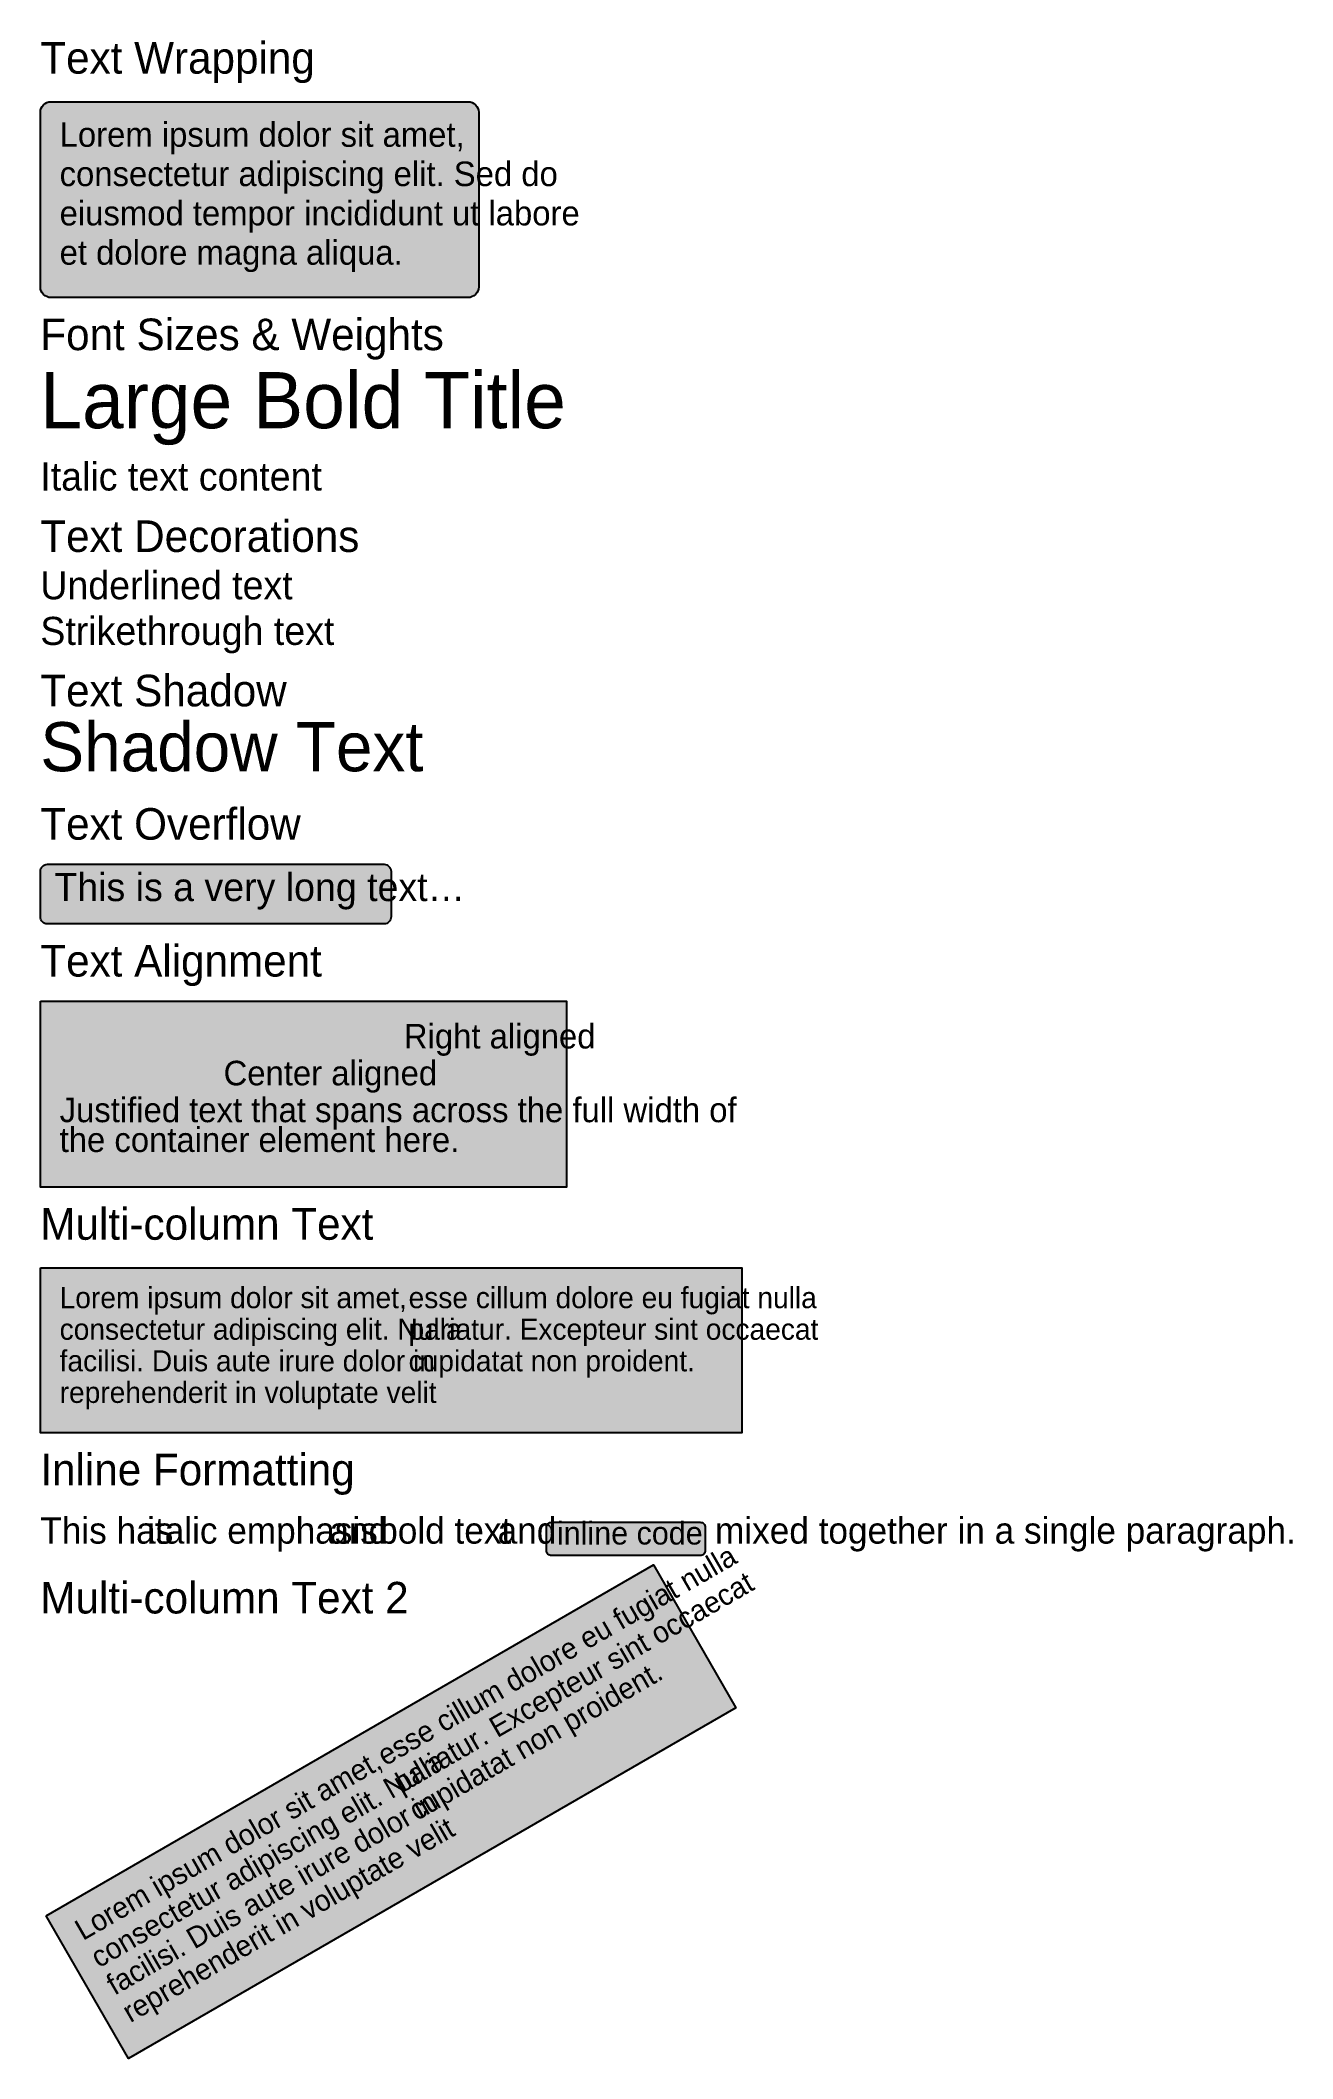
# Model space of a CAD drawing. Extents: x 0 to 714, y 0 to 1150.
import ezdxf

# ---------------------------------------------------------------- set-up
doc = ezdxf.new("R2010")
doc.units = 0

msp = doc.modelspace()

# ---------------------------------------------------------------- hatches: boundary and pattern name
at = {"true_color": 0xfff3e0}
msp.add_hatch(color=256, dxfattribs=at).paths.add_polyline_path([(6, 1115), (244, 1115), (244, 1115), (245.2, 1114.9), (246.3, 1114.5), (247.3, 1114), (248.2, 1113.2), (249, 1112.3), (249.5, 1111.3), (249.9, 1110.2), (250, 1109), (250, 1009.4), (250, 1009.4), (249.9, 1008.2), (249.5, 1007.1), (249, 1006.1), (248.2, 1005.2), (247.3, 1004.4), (246.3, 1003.9), (245.2, 1003.5), (244, 1003.4), (6, 1003.4), (6, 1003.4), (4.8, 1003.5), (3.7, 1003.9), (2.7, 1004.4), (1.8, 1005.2), (1, 1006.1), (0.5, 1007.1), (0.1, 1008.2), (0, 1009.4), (0, 1109), (0, 1109), (0.1, 1110.2), (0.5, 1111.3), (1, 1112.3), (1.8, 1113.2), (2.7, 1114), (3.7, 1114.5), (4.8, 1114.9), (6, 1115)], flags=0)
at = {"true_color": 0xe8eaf6}
msp.add_hatch(color=256, dxfattribs=at).paths.add_polyline_path([(4, 680.4), (196, 680.4), (196, 680.4), (196.8, 680.3), (197.5, 680.1), (198.2, 679.7), (198.8, 679.2), (199.3, 678.6), (199.7, 677.9), (199.9, 677.2), (200, 676.4), (200, 650.4), (200, 650.4), (199.9, 649.6), (199.7, 648.9), (199.3, 648.2), (198.8, 647.6), (198.2, 647.1), (197.5, 646.7), (196.8, 646.5), (196, 646.4), (4, 646.4), (4, 646.4), (3.2, 646.5), (2.5, 646.7), (1.8, 647.1), (1.2, 647.6), (0.7, 648.2), (0.3, 648.9), (0.1, 649.6), (0, 650.4), (0, 676.4), (0, 676.4), (0.1, 677.2), (0.3, 677.9), (0.7, 678.6), (1.2, 679.2), (1.8, 679.7), (2.5, 680.1), (3.2, 680.3), (4, 680.4)], flags=0)
at = {"true_color": 0xe8f5e9}
msp.add_hatch(color=256, dxfattribs=at).paths.add_polyline_path([(0, 602.4), (300, 602.4), (300, 496.4), (0, 496.4)], flags=0)
at = {"true_color": 0xf5f5f5}
for points in [[(0, 450.4), (400, 450.4), (400, 356.4), (0, 356.4)], [(3.3, 81.1), (349.7, 281.1), (396.7, 199.7), (50.3, -0.3)]]:
    msp.add_hatch(color=256, dxfattribs=at).paths.add_polyline_path(points, flags=0)
at = {"true_color": 0x263238}
msp.add_hatch(color=256, dxfattribs=at).paths.add_polyline_path([(291.6, 305.4), (376.2, 305.4), (376.2, 305.4), (376.8, 305.3), (377.4, 305.2), (377.9, 304.9), (378.4, 304.5), (378.7, 304.1), (379, 303.5), (379.2, 303), (379.2, 302.4), (379.2, 289.4), (379.2, 289.4), (379.2, 288.8), (379, 288.3), (378.7, 287.7), (378.4, 287.3), (377.9, 286.9), (377.4, 286.6), (376.8, 286.5), (376.2, 286.4), (291.6, 286.4), (291.6, 286.4), (291, 286.5), (290.5, 286.6), (289.9, 286.9), (289.5, 287.3), (289.1, 287.7), (288.8, 288.3), (288.7, 288.8), (288.6, 289.4), (288.6, 302.4), (288.6, 302.4), (288.7, 303), (288.8, 303.5), (289.1, 304.1), (289.5, 304.5), (289.9, 304.9), (290.5, 305.2), (291, 305.3), (291.6, 305.4)], flags=0)

# ---------------------------------------------------------------- linework, layer by layer
at = {"true_color": 0xffcc80}
msp.add_lwpolyline([(6, 1115), (244, 1115), (244, 1115), (245.2, 1114.9), (246.3, 1114.5), (247.3, 1114), (248.2, 1113.2), (249, 1112.3), (249.5, 1111.3), (249.9, 1110.2), (250, 1109), (250, 1009.4), (250, 1009.4), (249.9, 1008.2), (249.5, 1007.1), (249, 1006.1), (248.2, 1005.2), (247.3, 1004.4), (246.3, 1003.9), (245.2, 1003.5), (244, 1003.4), (6, 1003.4), (6, 1003.4), (4.8, 1003.5), (3.7, 1003.9), (2.7, 1004.4), (1.8, 1005.2), (1, 1006.1), (0.5, 1007.1), (0.1, 1008.2), (0, 1009.4), (0, 1109), (0, 1109), (0.1, 1110.2), (0.5, 1111.3), (1, 1112.3), (1.8, 1113.2), (2.7, 1114), (3.7, 1114.5), (4.8, 1114.9), (6, 1115)], close=True, dxfattribs=at)
at = {"true_color": 0xe8eaf6}
msp.add_lwpolyline([(4, 680.4), (196, 680.4), (196, 680.4), (196.8, 680.3), (197.5, 680.1), (198.2, 679.7), (198.8, 679.2), (199.3, 678.6), (199.7, 677.9), (199.9, 677.2), (200, 676.4), (200, 650.4), (200, 650.4), (199.9, 649.6), (199.7, 648.9), (199.3, 648.2), (198.8, 647.6), (198.2, 647.1), (197.5, 646.7), (196.8, 646.5), (196, 646.4), (4, 646.4), (4, 646.4), (3.2, 646.5), (2.5, 646.7), (1.8, 647.1), (1.2, 647.6), (0.7, 648.2), (0.3, 648.9), (0.1, 649.6), (0, 650.4), (0, 676.4), (0, 676.4), (0.1, 677.2), (0.3, 677.9), (0.7, 678.6), (1.2, 679.2), (1.8, 679.7), (2.5, 680.1), (3.2, 680.3), (4, 680.4)], close=True, dxfattribs=at)
at = {"true_color": 0xc8e6c9}
msp.add_lwpolyline([(0, 602.4), (300, 602.4), (300, 496.4), (0, 496.4)], close=True, dxfattribs=at)
at = {"true_color": 0xdddddd}
for points in [[(0, 450.4), (400, 450.4), (400, 356.4), (0, 356.4)], [(3.3, 81.1), (349.7, 281.1), (396.7, 199.7), (50.3, -0.3)]]:
    msp.add_lwpolyline(points, close=True, dxfattribs=at)
at = {"true_color": 0x263238}
msp.add_lwpolyline([(291.6, 305.4), (376.2, 305.4), (376.2, 305.4), (376.8, 305.3), (377.4, 305.2), (377.9, 304.9), (378.4, 304.5), (378.7, 304.1), (379, 303.5), (379.2, 303), (379.2, 302.4), (379.2, 289.4), (379.2, 289.4), (379.2, 288.8), (379, 288.3), (378.7, 287.7), (378.4, 287.3), (377.9, 286.9), (377.4, 286.6), (376.8, 286.5), (376.2, 286.4), (291.6, 286.4), (291.6, 286.4), (291, 286.5), (290.5, 286.6), (289.9, 286.9), (289.5, 287.3), (289.1, 287.7), (288.8, 288.3), (288.7, 288.8), (288.6, 289.4), (288.6, 302.4), (288.6, 302.4), (288.7, 303), (288.8, 303.5), (289.1, 304.1), (289.5, 304.5), (289.9, 304.9), (290.5, 305.2), (291, 305.3), (291.6, 305.4)], close=True, dxfattribs=at)

# ---------------------------------------------------------------- texts
at = {"true_color": 0x000000}
for s, height, p in [('Text Wrapping', 18, (0, 1131)), ('Font Sizes & Weights', 18, (0, 973.4)), ('Text Decorations', 18, (0, 858.4)), ('Text Shadow', 18, (0, 770.4)), ('Text Overflow', 18, (0, 694.4)), ('This is a very long text…', 16, (8, 659.4)), ('Text Alignment', 18, (0, 616.4)), ('Right aligned', 14, (207.3, 575.4)), ('Center aligned', 14, (104.5, 554.4)), ('Justified text that spans across the full width of', 14, (11, 533.4)), ('the container element here.', 14, (11, 516.4)), ('Multi-column Text', 18, (0, 466.4)), ('Lorem ipsum dolor sit amet,', 12, (11, 427.4)), ('esse cillum dolore eu fugiat nulla', 12, (210, 427.4)), ('consectetur adipiscing elit. Nulla', 12, (11, 409.4)), ('pariatur. Excepteur sint occaecat', 12, (210, 409.4)), ('facilisi. Duis aute irure dolor in', 12, (11, 391.4)), ('cupidatat non proident.', 12, (210, 391.4)), ('reprehenderit in voluptate velit', 12, (11, 373.4)), ('Inline Formatting', 18, (0, 326.4)), ('This has ', 15, (0, 293.2)), (' and ', 15, (159.3, 293.2)), (' and ', 15, (255.2, 293.2)), (' mixed together in a single paragraph.', 15, (379.2, 293.2)), ('Multi-column Text 2', 18, (0, 253.4))]:
    msp.add_text(s, height=height, dxfattribs=at).set_placement(p)
at = {"true_color": 0x333333}
for s, p in [('Lorem ipsum dolor sit amet,', (11, 1089.3)), ('consectetur adipiscing elit. Sed do', (11, 1066.9)), ('eiusmod tempor incididunt ut labore', (11, 1044.5)), ('et dolore magna aliqua.', (11, 1022.1))]:
    msp.add_text(s, height=14, dxfattribs=at).set_placement(p)
at = {"true_color": 0x1a237e}
msp.add_text('Large Bold Title', height=32, dxfattribs=at).set_placement((0, 928.9))
at = {"true_color": 0x4a148c}
msp.add_text('Italic text content', height=16, dxfattribs=at).set_placement((0, 893.4))
at = {"true_color": 0xb71c1c}
msp.add_text('Underlined text', height=16, dxfattribs=at).set_placement((0, 831.4))
at = {"true_color": 0x757575}
msp.add_text('Strikethrough text', height=16, dxfattribs=at).set_placement((0, 805.4))
at = {"true_color": 0x1e88e5}
msp.add_text('Shadow Text', height=28, dxfattribs=at).set_placement((0, 733.4))
at = {"true_color": 0xd32f2f}
msp.add_text('italic emphasis', height=15, dxfattribs=at).set_placement((60.9, 293.2))
at = {"true_color": 0x1565c0}
msp.add_text('bold text', height=15, dxfattribs=at).set_placement((192.7, 293.2))
at = {"true_color": 0x80cbc4}
msp.add_text('inline code', height=13, dxfattribs=at).set_placement((294.6, 292.7))
at = {"true_color": 0x000000}
for s, p in [('esse cillum dolore eu fugiat nulla', (196.7, 166.2)), ('pariatur. Excepteur sint occaecat', (205.7, 150.6)), ('cupidatat non proident.', (214.7, 135)), ('Lorem ipsum dolor sit amet,', (24.3, 66.7)), ('consectetur adipiscing elit. Nulla', (33.3, 51.1)), ('facilisi. Duis aute irure dolor in', (42.3, 35.5)), ('reprehenderit in voluptate velit', (51.3, 19.9))]:
    msp.add_text(s, height=12, rotation=30, dxfattribs=at).set_placement(p)

doc.saveas('drawing.dxf')
